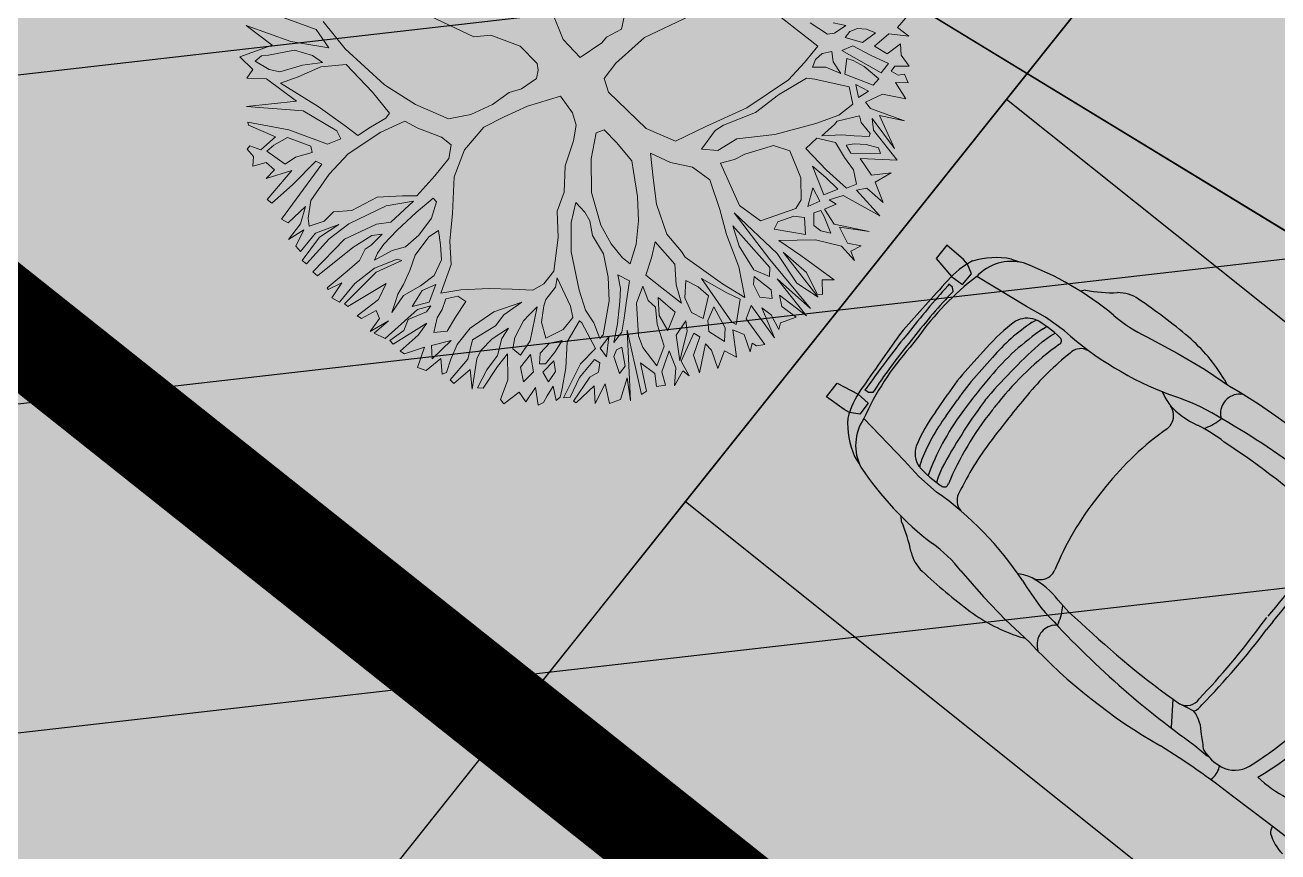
# Model space of a CAD drawing. Header units: metres. Extents: x -664657 to -643449, y -1076720 to -1062383.
# Drawn here: x -656082.93 to -656076.84, y -1069573.88 to -1069569.87 of the extents above; entities that cross this region are included whole.
import ezdxf

# ---------------------------------------------------------------- set-up
doc = ezdxf.new("R2010")
doc.units = ezdxf.units.M
doc.header["$LTSCALE"] = 0.1
doc.linetypes.add('DASHED', pattern=[19.05, 12.7, -6.35])
doc.linetypes.add('DIVIDE', pattern=[31.75, 12.7, -6.35, 0, -6.35, 0, -6.35])
doc.layers.get('0').update_dxf_attribs({"color": 8, "lineweight": 9})
for name, color, linetype in [('AA_THER_KOMUNIKACE', 201, 'Continuous'), ('AA_THER_srafy', 52, 'Continuous'), ('AA_THER_SRAFY KATASTR', 14, 'Continuous'), ('AA_THER_čerchovaná', 84, 'DIVIDE'), ('AA_THER_čárkovaná', 5, 'DASHED'), ('silnice-šrafa', 253, 'Continuous'), ('Vlastníci', 20, 'Continuous'), ('zeleň-šrafa', 63, 'Continuous')]:
    doc.layers.add(name, color=color, linetype=linetype)
doc.layers.add('AA_THER_STAFAZ', color=252, linetype='Continuous', lineweight=0)
doc.layers.add('FLOATING-WINDOWS', color=2, linetype='Continuous', plot=False)
pattern_1 = [(6.5127, (-656030.26, -1069498.5804), (-0.180059, 1.577256), [])]

# ---------------------------------------------------------------- blocks, each defined once
blk = doc.blocks.new('A$C0C461CEA')
for p, q in [((1.1659, 0.5624), (1.164, 0.5078)), ((1.1542, 0.4723), (1.1422, 0.4092)), ((1.2126, 0.5083), (1.1542, 0.4723)), ((1.164, 0.5078), (1.2126, 0.5083)), ((1.1925, 0.4157), (1.2064, 0.4704)), ((1.2064, 0.4704), (1.2319, 0.4413)), ((1.0849, 0.438), (1.0599, 0.421)), ((1.1166, 0.4468), (1.0849, 0.438)), ((1.1021, 0.3938), (1.1166, 0.4468)), ((1.2319, 0.4413), (1.2764, 0.4291)), ((1.2764, 0.4291), (1.2389, 0.3993)), ((1.0222, 0.4038), (0.9828, 0.3842)), ((1.0083, 0.3593), (1.0222, 0.4038)), ((1.0599, 0.421), (1.0457, 0.3957)), ((1.0457, 0.3957), (1.046, 0.3705)), ((1.046, 0.3705), (1.1021, 0.3938)), ((1.1422, 0.4092), (1.1925, 0.4157)), ((1.2156, 0.3931), (1.1509, 0.3775)), ((1.2159, 0.3529), (1.2156, 0.3931)), ((1.2389, 0.3993), (1.2391, 0.3783)), ((1.2391, 0.3783), (1.2661, 0.3828)), ((1.2661, 0.3828), (1.2809, 0.398)), ((1.3081, 0.3832), (1.2747, 0.3577)), ((1.2809, 0.398), (1.3081, 0.3832)), ((0.9221, 0.3356), (0.9916, 0.3423)), ((0.9916, 0.3423), (1.0083, 0.3593)), ((1.0838, 0.3642), (1.065, 0.3286)), ((1.065, 0.3286), (1.2159, 0.3529)), ((1.1509, 0.3775), (1.0838, 0.3642)), ((1.2747, 0.3577), (1.3361, 0.3355)), ((1.04, 0.305), (1.0192, 0.2796)), ((1.0654, 0.28), (1.04, 0.305)), ((1.1154, 0.3267), (1.0945, 0.3181)), ((1.0945, 0.3181), (1.1225, 0.2722)), ((1.1573, 0.3337), (1.1154, 0.3267)), ((1.1225, 0.2722), (1.2206, 0.3026)), ((1.2227, 0.332), (1.1573, 0.3337)), ((1.2206, 0.3026), (1.2227, 0.332)), ((1.2651, 0.2988), (1.2362, 0.2421)), ((1.3361, 0.3355), (1.2651, 0.2988)), ((0.9921, 0.2901), (0.8343, 0.2886)), ((0.9904, 0.2187), (0.9921, 0.2901)), ((1.0192, 0.2796), (1.0135, 0.2501)), ((1.0573, 0.2506), (1.11, 0.2661)), ((1.11, 0.2661), (1.0654, 0.28)), ((1.2209, 0.2774), (1.173, 0.2685)), ((1.173, 0.2685), (1.2086, 0.2394)), ((1.2086, 0.2394), (1.2209, 0.2774)), ((1.2633, 0.2358), (1.3787, 0.2747)), ((1.3787, 0.2747), (1.3011, 0.2361)), ((0.9852, 0.1382), (0.9904, 0.2187)), ((1.0135, 0.2501), (1.0222, 0.2232)), ((1.0222, 0.2232), (1.0573, 0.2506)), ((1.1606, 0.2474), (1.0537, 0.1959)), ((1.2071, 0.21), (1.1606, 0.2474)), ((1.2362, 0.2421), (1.2633, 0.2358)), ((1.4109, 0.1802), (1.2887, 0.2132)), ((1.2887, 0.2132), (1.3166, 0.1841)), ((1.3011, 0.2361), (1.4109, 0.1802)), ((1.0286, 0.1813), (0.99, 0.0777)), ((1.0537, 0.1959), (1.0286, 0.1813)), ((1.1927, 0.1511), (1.2071, 0.21)), ((1.2493, 0.1936), (1.2013, 0.1319)), ((1.268, 0.1788), (1.2493, 0.1936)), ((1.3143, 0.169), (1.268, 0.1788)), ((1.3166, 0.1841), (1.4429, 0.1553)), ((0.934, -0.0237), (0.9852, 0.1382)), ((1.1496, 0.081), (1.1927, 0.1511)), ((1.2013, 0.1319), (1.2014, 0.1175)), ((1.2418, 0.1053), (1.2769, 0.1285)), ((1.2769, 0.1285), (1.3187, 0.1583)), ((1.3273, 0.1314), (1.2939, 0.1076)), ((1.305, 0.0765), (1.3843, 0.1379)), ((1.3187, 0.1583), (1.3143, 0.169)), ((1.3674, 0.1486), (1.3273, 0.1314)), ((1.4429, 0.1553), (1.3404, 0.0811)), ((1.3843, 0.1379), (1.3674, 0.1486)), ((0.5883, 0.099), (0.5142, -0.053)), ((1.2014, 0.1175), (1.1918, 0.0604)), ((1.1918, 0.0604), (1.2418, 0.1053)), ((1.2939, 0.1076), (1.2755, 0.0865)), ((1.2755, 0.0865), (1.305, 0.0765)), ((1.406, 0.0607), (1.4535, 0.1092)), ((1.4535, 0.1092), (1.4313, 0.0502)), ((0.4347, -0.079), (0.3636, 0.065)), ((0.99, 0.0777), (0.9657, -0.0174)), ((1.0643, -0.035), (1.1496, 0.081)), ((1.1836, 0.0436), (1.1756, -0.0069)), ((1.2421, 0.0717), (1.1836, 0.0436)), ((1.2969, 0.0513), (1.2421, 0.0717)), ((1.3474, 0.0368), (1.2969, 0.0513)), ((1.3404, 0.0811), (1.406, 0.0607)), ((1.4313, 0.0502), (1.4947, 0.013)), ((1.3855, 0.0059), (1.3474, 0.0368)), ((1.3667, -0.0261), (1.3855, 0.0059)), ((1.4208, 0.0165), (1.3983, -0.0108)), ((1.4947, 0.013), (1.4208, 0.0165)), ((0.8639, -0.1588), (0.934, -0.0237)), ((0.9657, -0.0174), (0.9079, -0.1187)), ((0.9728, -0.1265), (1.0643, -0.035)), ((1.1756, -0.0069), (1.2766, -0.0203)), ((1.2306, -0.04), (1.3211, -0.0913)), ((1.2894, -0.0412), (1.2306, -0.04)), ((1.2766, -0.0203), (1.3667, -0.0261)), ((1.3459, -0.0473), (1.2894, -0.0412)), ((1.5137, -0.0288), (1.3735, -0.053)), ((1.3983, -0.0108), (1.5137, -0.0288)), ((0.4118, -0.132), (0.4347, -0.079)), ((0.5142, -0.053), (0.4921, -0.1816)), ((1.0838, -0.0666), (1.0258, -0.1512)), ((1.1382, -0.0469), (1.0838, -0.0666)), ((1.2245, -0.0947), (1.1382, -0.0469)), ((1.3211, -0.0913), (1.3459, -0.0473)), ((1.3735, -0.053), (1.3463, -0.0935)), ((0.9079, -0.1187), (0.8974, -0.1501)), ((0.9465, -0.1982), (0.9728, -0.1265)), ((1.2713, -0.153), (1.2245, -0.0947)), ((1.3237, -0.1165), (1.2773, -0.0959)), ((1.2773, -0.0959), (1.3031, -0.1569)), ((1.3031, -0.1569), (1.3237, -0.1165)), ((1.3463, -0.0935), (1.3739, -0.0908)), ((1.3739, -0.0908), (1.3533, -0.1288)), ((1.4098, -0.1475), (1.5185, -0.0936)), ((1.5185, -0.0936), (1.4308, -0.1449)), ((0.3858, -0.2414), (0.412, -0.1572)), ((0.412, -0.1572), (0.4118, -0.132)), ((0.8145, -0.2625), (0.8639, -0.1588)), ((0.8974, -0.1501), (0.9006, -0.228)), ((1.0258, -0.1512), (1.0094, -0.1868)), ((1.2758, -0.1866), (1.2713, -0.153)), ((1.3468, -0.1397), (1.3326, -0.1608)), ((1.3326, -0.1608), (1.3599, -0.1942)), ((1.3678, -0.1479), (1.3468, -0.1397)), ((1.3533, -0.1288), (1.4098, -0.1475)), ((1.3998, -0.1662), (1.3678, -0.1479)), ((1.4209, -0.1786), (1.3998, -0.1662)), ((1.4308, -0.1449), (1.4857, -0.1695)), ((1.4857, -0.1695), (1.5275, -0.1481)), ((1.5275, -0.1481), (1.511, -0.1843)), ((0.2148, -0.1801), (0.3017, -0.2297)), ((0.4921, -0.1816), (0.4927, -0.2464)), ((0.9006, -0.228), (0.9465, -0.1982)), ((1.0094, -0.1868), (0.9803, -0.2249)), ((1.2078, -0.294), (1.2758, -0.1866)), ((1.2869, -0.2117), (1.2555, -0.26)), ((1.3179, -0.1922), (1.2869, -0.2117)), ((1.3561, -0.2362), (1.3179, -0.1922)), ((1.3599, -0.1942), (1.3893, -0.1939)), ((1.3893, -0.1939), (1.4209, -0.1786)), ((1.4757, -0.1906), (1.3938, -0.2292)), ((1.5406, -0.2008), (1.4757, -0.1906)), ((1.511, -0.1843), (1.5406, -0.2008)), ((0.3017, -0.2297), (0.3858, -0.2414)), ((0.4927, -0.2464), (0.5332, -0.2736)), ((0.9803, -0.2249), (1.1197, -0.2973)), ((1.2624, -0.2875), (1.3561, -0.2362)), ((1.3938, -0.2292), (1.298, -0.3082)), ((0.5332, -0.2736), (0.7097, -0.2905)), ((0.7097, -0.2905), (0.8145, -0.2625)), ((0.8463, -0.3294), (0.9138, -0.2951)), ((0.9138, -0.2951), (0.987, -0.292)), ((0.987, -0.292), (1.0758, -0.3499)), ((1.1197, -0.2973), (1.2078, -0.294)), ((1.2555, -0.26), (1.2624, -0.2875)), ((1.3885, -0.3007), (1.5271, -0.2951)), ((1.5271, -0.2951), (1.4955, -0.3206)), ((0.2019, -0.3375), (0.1015, -0.3702)), ((0.2837, -0.3475), (0.2019, -0.3375)), ((0.7733, -0.3469), (0.8463, -0.3294)), ((1.3218, -0.3457), (1.1218, -0.3285)), ((1.1218, -0.3285), (1.3137, -0.377)), ((1.298, -0.3082), (1.3885, -0.3007)), ((1.4393, -0.3338), (1.3342, -0.3288)), ((1.3342, -0.3288), (1.5213, -0.375)), ((1.5128, -0.3691), (1.4393, -0.3338)), ((1.4955, -0.3206), (1.5277, -0.3581)), ((0.1015, -0.3702), (0.0598, -0.4102)), ((0.3006, -0.3641), (0.2837, -0.3475)), ((0.3135, -0.3892), (0.3006, -0.3641)), ((0.8327, -0.4069), (0.7733, -0.3469)), ((1.0758, -0.3499), (1.1459, -0.4021)), ((1.1455, -0.3661), (1.3307, -0.3979)), ((1.2047, -0.4057), (1.1455, -0.3661)), ((1.3137, -0.377), (1.5259, -0.4212)), ((1.4355, -0.3824), (1.3218, -0.3457)), ((1.5213, -0.375), (1.4355, -0.3824)), ((1.5277, -0.3581), (1.5128, -0.3691)), ((0.0598, -0.4102), (-0.0994, -0.4478)), ((0.2954, -0.4482), (0.3135, -0.3892)), ((0.4142, -0.3858), (0.348, -0.4812)), ((0.4816, -0.4043), (0.4142, -0.3858)), ((0.5179, -0.4292), (0.4816, -0.4043)), ((0.6014, -0.3822), (0.5867, -0.4075)), ((0.5867, -0.4075), (0.6277, -0.4869)), ((0.6603, -0.39), (0.6014, -0.3822)), ((0.7403, -0.406), (0.6603, -0.39)), ((0.7675, -0.431), (0.7403, -0.406)), ((0.8963, -0.4693), (0.8327, -0.4069)), ((1.1459, -0.4021), (1.2473, -0.4617)), ((1.2933, -0.4384), (1.2047, -0.4057)), ((1.3495, -0.4229), (1.2933, -0.4384)), ((1.3307, -0.3979), (1.3495, -0.4229)), ((1.5259, -0.4212), (1.3746, -0.4124)), ((1.3746, -0.4124), (1.5304, -0.4487)), ((0.2706, -0.4838), (0.2954, -0.4482)), ((0.5435, -0.4769), (0.5179, -0.4292)), ((0.8311, -0.4891), (0.7675, -0.431)), ((1.2473, -0.4617), (1.3278, -0.5305)), ((1.3078, -0.4551), (1.3816, -0.4544)), ((1.323, -0.4777), (1.3078, -0.4551)), ((1.3816, -0.4544), (1.4028, -0.4752)), ((1.5304, -0.4487), (1.4152, -0.4516)), ((1.4152, -0.4516), (1.4449, -0.4766)), ((0.252, -0.5512), (0.2706, -0.4838)), ((0.348, -0.4812), (0.3091, -0.559)), ((0.5738, -0.5607), (0.5435, -0.4769)), ((0.6277, -0.4869), (0.6999, -0.5762)), ((0.8845, -0.5516), (0.8311, -0.4891)), ((0.9875, -0.5272), (0.8963, -0.4693)), ((1.3671, -0.4983), (1.323, -0.4777)), ((1.4028, -0.4752), (1.3671, -0.4983)), ((1.4449, -0.4766), (1.5054, -0.4742)), ((1.5054, -0.4742), (1.4765, -0.5225)), ((0.2149, -0.623), (0.252, -0.5512)), ((0.9272, -0.6184), (0.8845, -0.5516)), ((1.0632, -0.5415), (0.9875, -0.5272)), ((1.0843, -0.5497), (1.0632, -0.5415)), ((1.2397, -0.5416), (1.0843, -0.5497)), ((1.3278, -0.5305), (1.2397, -0.5416)), ((1.3195, -0.545), (1.271, -0.5563)), ((1.3622, -0.6202), (1.3195, -0.545)), ((1.492, -0.5751), (1.3614, -0.5386)), ((1.3614, -0.5386), (1.3763, -0.5846)), ((1.4345, -0.5211), (1.3949, -0.5215)), ((1.3949, -0.5215), (1.492, -0.5751)), ((1.4851, -0.5434), (1.4345, -0.5211)), ((1.4765, -0.5225), (1.4851, -0.5434)), ((0.3091, -0.559), (0.2762, -0.629)), ((0.6267, -0.6316), (0.5738, -0.5607)), ((0.6999, -0.5762), (0.793, -0.6425)), ((0.9729, -0.5718), (1.0721, -0.5894)), ((0.9968, -0.6219), (0.9729, -0.5718)), ((1.0721, -0.5894), (1.1188, -0.6418)), ((1.271, -0.5563), (1.1727, -0.5716)), ((1.1727, -0.5716), (1.3455, -0.6227)), ((1.3763, -0.5846), (1.4798, -0.613)), ((0.1651, -0.6823), (0.2149, -0.623)), ((0.2762, -0.629), (0.273, -0.7298)), ((0.6483, -0.6967), (0.6267, -0.6316)), ((0.6795, -0.6352), (0.7095, -0.698)), ((0.7234, -0.6414), (0.6795, -0.6352)), ((0.953, -0.683), (0.9272, -0.6184)), ((1.0184, -0.6805), (0.9968, -0.6219)), ((1.1353, -0.6098), (1.1814, -0.6009)), ((1.1694, -0.6581), (1.1353, -0.6098)), ((1.1814, -0.6009), (1.2277, -0.6029)), ((1.2277, -0.6029), (1.262, -0.674)), ((1.3392, -0.6522), (1.2656, -0.6211)), ((1.2656, -0.6211), (1.2787, -0.6696)), ((1.3455, -0.6227), (1.3622, -0.6202)), ((1.4043, -0.6306), (1.3642, -0.6412)), ((1.4569, -0.6637), (1.4043, -0.6306)), ((1.4608, -0.6342), (1.444, -0.6362)), ((1.444, -0.6362), (1.4569, -0.6637)), ((1.4798, -0.613), (1.4608, -0.6342)), ((0.7553, -0.6537), (0.7234, -0.6414)), ((0.7934, -0.6869), (0.7553, -0.6537)), ((0.793, -0.6425), (0.8605, -0.6695)), ((0.8605, -0.6695), (0.9194, -0.6833)), ((1.1714, -0.679), (1.0874, -0.6799)), ((1.1188, -0.6418), (1.1714, -0.679)), ((1.2176, -0.6828), (1.1694, -0.6581)), ((1.262, -0.674), (1.2176, -0.6828)), ((1.2787, -0.6696), (1.3042, -0.6964)), ((1.3671, -0.6897), (1.3392, -0.6522)), ((1.3642, -0.6412), (1.4321, -0.7059)), ((-0.3725, -0.6875), (-0.2564, -0.714)), ((-0.2564, -0.714), (-0.0757, -0.7266)), ((-0.0757, -0.7266), (0.0478, -0.7128)), ((0.0478, -0.7128), (0.1651, -0.6823)), ((0.706, -0.7652), (0.6483, -0.6967)), ((0.7095, -0.698), (0.7709, -0.7754)), ((0.8609, -0.7133), (0.7934, -0.6869)), ((0.9226, -0.7655), (0.8609, -0.7133)), ((0.9194, -0.6833), (0.953, -0.683)), ((1.0874, -0.6799), (1.0184, -0.6805)), ((1.0331, -0.7158), (1.0529, -0.7744)), ((1.0778, -0.743), (1.0331, -0.7158)), ((1.0985, -0.7134), (1.1742, -0.7168)), ((1.1386, -0.7592), (1.0985, -0.7134)), ((1.1742, -0.7168), (1.1934, -0.7796)), ((1.2204, -0.7164), (1.2251, -0.7751)), ((1.2458, -0.7413), (1.2204, -0.7164)), ((1.3042, -0.6964), (1.3671, -0.6897)), ((1.4321, -0.7059), (1.386, -0.7148)), ((1.386, -0.7148), (1.4058, -0.7752)), ((-0.374, -0.7235), (-0.4834, -0.76)), ((-0.4157, -0.8097), (-0.3023, -0.7456)), ((-0.3023, -0.7456), (-0.374, -0.7235)), ((-0.2207, -0.7532), (-0.2831, -0.8126)), ((-0.0921, -0.7712), (-0.2207, -0.7532)), ((0.1849, -0.7451), (0.103, -0.7711)), ((0.2269, -0.7447), (0.1849, -0.7451)), ((0.2501, -0.7864), (0.2269, -0.7447)), ((0.273, -0.7298), (0.3033, -0.8237)), ((0.9433, -0.7377), (0.9871, -0.7289)), ((0.979, -0.7691), (0.9433, -0.7377)), ((0.9871, -0.7289), (1.0255, -0.7957)), ((1.1114, -0.7444), (1.0778, -0.743)), ((1.1514, -0.7861), (1.1114, -0.7444)), ((1.1934, -0.7796), (1.1386, -0.7592)), ((1.2691, -0.7915), (1.2458, -0.7413)), ((1.2919, -0.7301), (1.2685, -0.7327)), ((1.2685, -0.7327), (1.2929, -0.8333)), ((1.3135, -0.7911), (1.2919, -0.7301)), ((1.3508, -0.7403), (1.3214, -0.7364)), ((1.3214, -0.7364), (1.366, -0.826)), ((1.4058, -0.7752), (1.3508, -0.7403)), ((-0.3294, -0.8005), (-0.388, -0.8245)), ((-0.335, -0.8467), (-0.2874, -0.7983)), ((-0.2874, -0.7983), (-0.3294, -0.8005)), ((-0.0037, -0.7913), (-0.0921, -0.7712)), ((-0.0017, -0.8123), (-0.0037, -0.7913)), ((0.055, -0.7799), (0.0138, -0.8602)), ((0.103, -0.7711), (0.055, -0.7799)), ((0.2491, -0.8621), (0.2501, -0.7864)), ((0.7657, -0.8636), (0.706, -0.7652)), ((0.7709, -0.7754), (0.8731, -0.8602)), ((0.9754, -0.8256), (0.9226, -0.7655)), ((1.0046, -0.8043), (0.979, -0.7691)), ((1.0454, -0.8693), (1.0046, -0.8043)), ((1.0255, -0.7957), (1.0511, -0.8398)), ((1.0529, -0.7744), (1.1269, -0.8559)), ((1.2173, -0.8298), (1.1514, -0.7861)), ((1.2251, -0.7751), (1.2887, -0.8351)), ((1.2887, -0.8351), (1.2691, -0.7915)), ((1.366, -0.826), (1.3135, -0.7911)), ((-0.5682, -0.8616), (-0.4157, -0.8097)), ((-0.388, -0.8245), (-0.4461, -0.8922)), ((-0.3811, -0.9126), (-0.335, -0.8467)), ((-0.2831, -0.8126), (-0.322, -0.8868)), ((-0.0239, -0.8689), (-0.0017, -0.8123)), ((0.3033, -0.8237), (0.3757, -0.9238)), ((1.031, -0.9282), (0.9754, -0.8256)), ((1.0511, -0.8398), (1.075, -0.8816)), ((1.2389, -0.8968), (1.2173, -0.8298)), ((1.2932, -0.8627), (1.2401, -0.8314)), ((1.2401, -0.8314), (1.2642, -0.9026)), ((1.2929, -0.8333), (1.3453, -0.8556)), ((-0.4573, -0.8587), (-0.5682, -0.8616)), ((-0.5193, -0.9578), (-0.4573, -0.8587)), ((-0.322, -0.8868), (-0.355, -0.9418)), ((-0.0402, -0.9177), (-0.0239, -0.8689)), ((0.0138, -0.8602), (-0.027, -0.9866)), ((0.2433, -0.9527), (0.2491, -0.8621)), ((0.7663, -0.9182), (0.7657, -0.8636)), ((0.7886, -0.8736), (0.8839, -0.9213)), ((0.8039, -0.9029), (0.7886, -0.8736)), ((0.8731, -0.8602), (0.9323, -0.8998)), ((1.0754, -0.9254), (1.0454, -0.8693)), ((1.075, -0.8816), (1.0754, -0.9254)), ((1.2586, -1.0058), (1.085, -0.8647)), ((1.085, -0.8647), (1.2422, -1.0456)), ((1.1269, -0.8559), (1.1631, -0.8784)), ((1.1631, -0.8784), (1.2389, -0.8968)), ((1.3273, -0.9128), (1.2932, -0.8627)), ((1.3453, -0.8556), (1.3183, -0.8558)), ((1.3183, -0.8558), (1.3273, -0.9128)), ((-0.4628, -0.9092), (-0.4691, -0.9363)), ((-0.4691, -0.9363), (-0.4146, -0.9297)), ((-0.4461, -0.8922), (-0.4628, -0.9092)), ((-0.4146, -0.9297), (-0.3811, -0.9126)), ((-0.355, -0.9418), (-0.2064, -0.9235)), ((-0.2064, -0.9235), (-0.0948, -0.9182)), ((-0.0948, -0.9182), (-0.0402, -0.9177)), ((0.2917, -0.9247), (0.2774, -0.9986)), ((0.3085, -0.9269), (0.2917, -0.9247)), ((0.33, -0.9813), (0.3085, -0.9269)), ((0.3757, -0.9238), (0.4269, -1.0031)), ((0.7499, -0.958), (0.7663, -0.9182)), ((0.8044, -0.9557), (0.8039, -0.9029)), ((0.8839, -0.9213), (0.9136, -0.9462)), ((0.9323, -0.8998), (0.9805, -0.9161)), ((0.9805, -0.9161), (1.0294, -0.9451)), ((1.0294, -0.9451), (1.031, -0.9282)), ((1.0501, -0.9215), (1.0861, -0.9799)), ((1.0506, -0.9701), (1.0501, -0.9215)), ((1.0983, -0.9402), (1.1065, -0.9209)), ((1.1065, -0.9209), (1.1556, -0.9648)), ((1.2494, -0.9219), (1.1888, -0.9243)), ((1.1888, -0.9243), (1.265, -0.9866)), ((1.2815, -0.9528), (1.2494, -0.9219)), ((1.2642, -0.9026), (1.3023, -0.9298)), ((1.3023, -0.9298), (1.2815, -0.9528)), ((-0.458, -0.9638), (-0.5193, -0.9578)), ((-0.4559, -0.9991), (-0.458, -0.9638)), ((-0.4017, -0.959), (-0.4559, -0.9991)), ((-0.2751, -0.9554), (-0.4017, -0.959)), ((-0.3963, -1.0748), (-0.2751, -0.9554)), ((-0.2372, -0.9676), (-0.3963, -1.0748)), ((-0.1053, -0.9495), (-0.2372, -0.9676)), ((-0.0776, -0.9619), (-0.1053, -0.9495)), ((-0.1024, -1.0041), (-0.0776, -0.9619)), ((0.2459, -0.9737), (0.1836, -1.0433)), ((0.2058, -0.9825), (0.2433, -0.9527)), ((0.2302, -1.0771), (0.2459, -0.9737)), ((0.6932, -0.9987), (0.7499, -0.958)), ((0.813, -0.9766), (0.8044, -0.9557)), ((0.9136, -0.9462), (0.9141, -0.9984)), ((0.9495, -0.9416), (0.9387, -0.9417)), ((0.9387, -0.9417), (0.9503, -1.0232)), ((1.0399, -0.9804), (0.9495, -0.9416)), ((1.0861, -0.9799), (1.0506, -0.9701)), ((1.1052, -0.9629), (1.0983, -0.9402)), ((1.1559, -0.996), (1.1052, -0.9629)), ((1.1556, -0.9648), (1.1559, -0.996)), ((-0.2346, -1.0474), (-0.1024, -1.0041)), ((-0.027, -0.9866), (-0.0345, -1.0796)), ((0.1416, -1.0395), (0.2058, -0.9825)), ((0.2774, -0.9986), (0.2638, -1.0851)), ((0.3325, -1.0527), (0.33, -0.9813)), ((0.374, -0.9995), (0.3618, -1.0356)), ((0.4103, -1.0327), (0.374, -0.9995)), ((0.4269, -1.0031), (0.4796, -1.062)), ((0.6307, -1.0456), (0.6932, -0.9987)), ((0.7462, -1.0126), (0.6924, -1.0978)), ((0.7259, -1.0848), (0.7462, -1.0126)), ((0.7926, -1.0314), (0.7964, -0.9935)), ((0.7964, -0.9935), (0.8496, -1.098)), ((0.8405, -1.0243), (0.813, -0.9766)), ((0.9141, -0.9984), (0.8853, -1.0581)), ((1.0322, -1.0525), (1.0399, -0.9804)), ((1.0594, -1.012), (1.0578, -1.0918)), ((1.0804, -1.0094), (1.0594, -1.012)), ((1.0975, -1.0368), (1.0804, -1.0094)), ((1.2422, -1.0456), (1.1852, -0.9916)), ((1.1852, -0.9916), (1.2129, -1.0633)), ((1.265, -0.9866), (1.2586, -1.0058)), ((-0.36, -1.114), (-0.2346, -1.0474)), ((-0.1422, -1.0447), (-0.2218, -1.0707)), ((-0.1602, -1.1061), (-0.1253, -1.0589)), ((-0.1253, -1.0589), (-0.1422, -1.0447)), ((0.1022, -1.1287), (0.1416, -1.0395)), ((0.1836, -1.0433), (0.1219, -1.1705)), ((0.3205, -1.1116), (0.3325, -1.0527)), ((0.3618, -1.0356), (0.3649, -1.1136)), ((0.4443, -1.0708), (0.4103, -1.0327)), ((0.5581, -1.1093), (0.6307, -1.0456)), ((0.7904, -1.059), (0.7926, -1.0314)), ((0.8019, -1.1219), (0.7904, -1.059)), ((0.8853, -1.0581), (0.8405, -1.0243)), ((0.9063, -1.0639), (0.9336, -1.03)), ((0.9336, -1.03), (0.94, -1.0762)), ((0.9503, -1.0232), (1.0014, -1.0948)), ((1.0586, -1.1782), (1.0322, -1.0525)), ((1.0852, -1.0687), (1.0975, -1.0368)), ((1.1923, -1.0971), (1.1396, -1.0532)), ((1.1396, -1.0532), (1.1548, -1.1269)), ((-0.2551, -1.0944), (-0.3515, -1.1205)), ((-0.2671, -1.1593), (-0.2551, -1.0944)), ((-0.2218, -1.0707), (-0.2423, -1.1195)), ((-0.0975, -1.0737), (-0.109, -1.1854)), ((-0.0748, -1.0692), (-0.0975, -1.0737)), ((-0.0659, -1.3002), (-0.0748, -1.0692)), ((-0.0345, -1.0796), (-0.0274, -1.1888)), ((0.1969, -1.1128), (0.2302, -1.0771)), ((0.2638, -1.0851), (0.2579, -1.15)), ((0.4575, -1.1271), (0.4443, -1.0708)), ((0.4796, -1.062), (0.5124, -1.1601)), ((0.6924, -1.0978), (0.6639, -1.1905)), ((0.7263, -1.131), (0.7259, -1.0848)), ((0.8496, -1.098), (0.8544, -1.1568)), ((0.9026, -1.1101), (0.9063, -1.0639)), ((0.94, -1.0762), (0.9387, -1.1266)), ((0.9492, -1.1541), (0.9553, -1.1012)), ((0.9553, -1.1012), (0.9825, -1.1261)), ((1.0014, -1.0948), (1.0356, -1.1574)), ((1.0578, -1.0918), (1.0753, -1.163)), ((1.0921, -1.1671), (1.0852, -1.0687)), ((1.1147, -1.0829), (1.1029, -1.1652)), ((1.1548, -1.1269), (1.1147, -1.0829)), ((1.2129, -1.0633), (1.1923, -1.0971)), ((-0.3515, -1.1205), (-0.36, -1.114)), ((-0.2423, -1.1195), (-0.248, -1.1507)), ((-0.248, -1.1507), (-0.1724, -1.1458)), ((-0.1724, -1.1458), (-0.1602, -1.1061)), ((0.0564, -1.1712), (0.1022, -1.1287)), ((0.1433, -1.2207), (0.1969, -1.1128)), ((0.2324, -1.1275), (0.2075, -1.1529)), ((0.227, -1.1797), (0.2324, -1.1275)), ((0.2939, -1.1497), (0.3205, -1.1116)), ((0.3649, -1.1136), (0.3822, -1.1656)), ((0.443, -1.1842), (0.4575, -1.1271)), ((0.5124, -1.1601), (0.5581, -1.1093)), ((0.5643, -1.1326), (0.5376, -1.1641)), ((0.5961, -1.1299), (0.5643, -1.1326)), ((0.6027, -1.1929), (0.5961, -1.1299)), ((0.6954, -1.2172), (0.7263, -1.131)), ((0.7657, -1.1097), (0.7454, -1.1729)), ((0.7703, -1.1516), (0.7657, -1.1097)), ((0.8208, -1.1553), (0.8019, -1.1219)), ((0.88, -1.1337), (0.8805, -1.1883)), ((0.9242, -1.1729), (0.88, -1.1337)), ((0.9238, -1.1393), (0.9026, -1.1101)), ((0.9387, -1.1266), (0.9238, -1.1393)), ((0.9825, -1.1261), (0.9853, -1.1681)), ((-0.3048, -1.1723), (-0.2671, -1.1593)), ((-0.3046, -1.1873), (-0.3048, -1.1723)), ((-0.2728, -1.193), (-0.3046, -1.1873)), ((-0.2267, -1.1823), (-0.2539, -1.2204)), ((-0.1889, -1.1838), (-0.2267, -1.1823)), ((-0.1412, -1.1497), (-0.1927, -1.224)), ((-0.1927, -1.224), (-0.1889, -1.1838)), ((-0.1459, -1.2782), (-0.1412, -1.1497)), ((-0.109, -1.1854), (-0.1249, -1.278)), ((-0.0274, -1.1888), (0.0025, -1.2407)), ((0.0509, -1.215), (0.0564, -1.1712)), ((0.1219, -1.1705), (0.1016, -1.2523)), ((0.2075, -1.1529), (0.183, -1.2245)), ((0.2188, -1.2032), (0.227, -1.1797)), ((0.2579, -1.15), (0.2606, -1.1878)), ((0.2606, -1.1878), (0.2669, -1.2129)), ((0.2669, -1.2129), (0.2939, -1.1497)), ((0.3252, -1.162), (0.2839, -1.2338)), ((0.2966, -1.2402), (0.3401, -1.1558)), ((0.3401, -1.1558), (0.3252, -1.162)), ((0.3822, -1.1656), (0.3953, -1.2159)), ((0.4184, -1.2451), (0.443, -1.1842)), ((0.4805, -1.1478), (0.4581, -1.1925)), ((0.5003, -1.2089), (0.4805, -1.1478)), ((0.5376, -1.1641), (0.5506, -1.2)), ((0.7454, -1.1729), (0.7399, -1.2275)), ((0.7943, -1.206), (0.7703, -1.1516)), ((0.8727, -1.249), (0.8168, -1.1806)), ((0.8168, -1.1806), (0.8174, -1.2352)), ((0.8544, -1.1568), (0.8208, -1.1553)), ((0.8805, -1.1883), (0.9186, -1.2216)), ((0.9186, -1.2216), (0.9242, -1.1729)), ((0.9853, -1.1681), (0.9492, -1.1541)), ((1.0445, -1.2012), (1.0064, -1.1703)), ((1.0064, -1.1703), (1.0109, -1.2081)), ((1.0356, -1.1574), (1.0485, -1.1843)), ((1.0485, -1.1843), (1.0445, -1.2012)), ((1.0753, -1.163), (1.0586, -1.1782)), ((1.1029, -1.1652), (1.0921, -1.1671)), ((-0.2539, -1.2204), (-0.2728, -1.193)), ((-0.0289, -1.2158), (-0.0407, -1.2957)), ((-0.0056, -1.2726), (-0.0289, -1.2158)), ((0.0219, -1.2597), (0.0509, -1.215)), ((0.0969, -1.1936), (0.0532, -1.2654)), ((0.0724, -1.2676), (0.0969, -1.1936)), ((0.128, -1.3739), (0.1433, -1.2207)), ((0.183, -1.2245), (0.149, -1.3737)), ((0.2276, -1.2451), (0.2188, -1.2032)), ((0.3953, -1.2159), (0.3999, -1.2536)), ((0.4581, -1.1925), (0.4647, -1.2554)), ((0.4647, -1.2554), (0.5003, -1.2089)), ((0.5129, -1.2147), (0.4857, -1.2528)), ((0.5132, -1.2399), (0.5129, -1.2147)), ((0.5506, -1.2), (0.5551, -1.2335)), ((0.6099, -1.2474), (0.6027, -1.1929)), ((0.6639, -1.1905), (0.6646, -1.2619)), ((0.7236, -1.2781), (0.6954, -1.2172)), ((0.7399, -1.2275), (0.7462, -1.2587)), ((0.7967, -1.2666), (0.7943, -1.206)), ((1.0072, -1.2519), (0.9623, -1.2104)), ((0.9623, -1.2104), (0.9671, -1.2691)), ((1.0109, -1.2081), (1.0154, -1.2332)), ((-0.0049, -1.3398), (-0.0056, -1.2726)), ((0.0025, -1.2407), (0.0219, -1.2597)), ((0.0532, -1.2654), (0.0521, -1.3452)), ((0.0752, -1.366), (0.0724, -1.2676)), ((0.1016, -1.2523), (0.0944, -1.3658)), ((0.2173, -1.2998), (0.2276, -1.2451)), ((0.2839, -1.2338), (0.2637, -1.3162)), ((0.2794, -1.3916), (0.2966, -1.2402)), ((0.3471, -1.25), (0.2938, -1.3915)), ((0.3602, -1.3086), (0.3471, -1.25)), ((0.3999, -1.2536), (0.4085, -1.2746)), ((0.4233, -1.3146), (0.4184, -1.2451)), ((0.4857, -1.2528), (0.4601, -1.3983)), ((0.4819, -1.299), (0.5132, -1.2399)), ((0.5387, -1.2691), (0.4937, -1.3955)), ((0.541, -1.3195), (0.5387, -1.2691)), ((0.5551, -1.2335), (0.5766, -1.2795)), ((0.5766, -1.2795), (0.6099, -1.2474)), ((0.598, -1.3189), (0.6394, -1.2639)), ((0.6394, -1.2639), (0.6277, -1.3522)), ((0.6646, -1.2619), (0.6777, -1.3139)), ((0.7462, -1.2587), (0.7975, -1.3488)), ((0.8099, -1.3337), (0.7967, -1.2666)), ((0.8174, -1.2352), (0.8248, -1.3233)), ((0.8944, -1.316), (0.8727, -1.249)), ((0.9292, -1.2569), (0.913, -1.32)), ((0.9671, -1.2691), (0.9292, -1.2569)), ((1.0154, -1.2332), (1.0072, -1.2519)), ((-0.1249, -1.278), (-0.1459, -1.2782)), ((-0.0407, -1.2957), (-0.0659, -1.3002)), ((0.0155, -1.2808), (-0.0049, -1.3398)), ((0.0287, -1.3413), (0.0155, -1.2808)), ((0.1996, -1.3858), (0.2173, -1.2998)), ((0.2637, -1.3162), (0.2627, -1.3978)), ((0.3383, -1.3971), (0.3602, -1.3086)), ((0.4085, -1.2746), (0.4233, -1.3146)), ((0.4931, -1.3367), (0.4819, -1.299)), ((0.6777, -1.3139), (0.695, -1.3582)), ((0.7203, -1.3705), (0.7236, -1.2781)), ((0.7508, -1.3006), (0.7371, -1.3722)), ((0.7975, -1.3488), (0.7508, -1.3006)), ((0.913, -1.32), (0.8944, -1.316)), ((0.0521, -1.3452), (0.0287, -1.3413)), ((0.2285, -1.3417), (0.2056, -1.3881)), ((0.2333, -1.4023), (0.2285, -1.3417)), ((0.3774, -1.3421), (0.3551, -1.3951)), ((0.4027, -1.3568), (0.3774, -1.3421)), ((0.4056, -1.4114), (0.4027, -1.3568)), ((0.432, -1.3439), (0.4056, -1.4114)), ((0.42, -1.4071), (0.432, -1.3439)), ((0.4769, -1.3939), (0.4931, -1.3367)), ((0.5273, -1.3994), (0.541, -1.3195)), ((0.5831, -1.3383), (0.5441, -1.3975)), ((0.6072, -1.407), (0.5831, -1.3383)), ((0.6277, -1.3522), (0.598, -1.3189)), ((0.6503, -1.3334), (0.6365, -1.3965)), ((0.6867, -1.3727), (0.6503, -1.3334)), ((0.695, -1.3582), (0.6867, -1.3727)), ((0.8248, -1.3233), (0.8099, -1.3337)), ((0.0944, -1.3658), (0.0752, -1.366)), ((0.149, -1.3737), (0.128, -1.3739)), ((0.2056, -1.3881), (0.1996, -1.3858)), ((0.2627, -1.3978), (0.2333, -1.4023)), ((0.2938, -1.3915), (0.2794, -1.3916)), ((0.3551, -1.3951), (0.3383, -1.3971)), ((0.4601, -1.3983), (0.42, -1.4071)), ((0.4937, -1.3955), (0.4769, -1.3939)), ((0.5441, -1.3975), (0.5273, -1.3994)), ((0.6365, -1.3965), (0.6072, -1.407)), ((0.7371, -1.3722), (0.7203, -1.3705))]:
    blk.add_line(p, q)
blk = doc.blocks.new('A$C48E44662')
at = {"color": 7, "linetype": 'Continuous'}
for p, q in [((2.142, 3.2297), (2.1465, 3.0098)), ((2.1465, 3.0098), (2.1523, 2.7944)), ((2.0817, 2.6573), (2.0755, 2.654)), ((2.0817, 2.6573), (2.0817, 2.6573)), ((2.1521, 2.6618), (2.1555, 2.6608)), ((2.0727, 2.4989), (2.0753, 2.579)), ((1.3662, 2.4213), (1.4156, 2.4213)), ((1.4211, 2.3862), (1.3686, 2.3856)), ((1.9454, 2.3916), (1.9525, 2.3497)), ((1.9525, 2.3497), (1.9603, 2.3145)), ((1.9637, 2.2742), (2.0766, 2.3535)), ((0.6005, 1.6084), (0.5945, 1.6148)), ((0.7404, 1.5991), (0.7523, 1.6116)), ((0.7625, 1.6093), (0.7523, 1.6116)), ((2.0192, 1.6093), (2.0294, 1.6116)), ((2.0413, 1.5991), (2.0294, 1.6116)), ((2.1812, 1.6084), (2.1873, 1.6148)), ((0.5924, 1.5031), (0.6034, 1.5284)), ((0.6137, 1.398), (0.6013, 1.5567)), ((2.168, 1.398), (2.1804, 1.5567)), ((2.1894, 1.5031), (2.1783, 1.5284)), ((0.6353, 1.245), (0.6137, 1.398)), ((1.3575, 1.3777), (1.4242, 1.3777)), ((2.1464, 1.245), (2.168, 1.398)), ((0.8281, 1.3081), (0.8265, 1.305)), ((1.9536, 1.3081), (1.9552, 1.305)), ((0.6646, 1.0801), (0.6353, 1.245)), ((2.1171, 1.0801), (2.1464, 1.245)), ((0.8977, 0.8857), (0.893, 0.8992)), ((1.884, 0.8857), (1.8887, 0.8992)), ((0.891, 0.7504), (0.8973, 0.636)), ((1.8908, 0.7504), (1.8844, 0.636)), ((0.6731, 0.7064), (0.692, 0.6894)), ((0.9524, 0.7109), (0.9277, 0.7211)), ((1.0008, 0.6977), (0.9524, 0.7109)), ((1.7809, 0.6977), (1.8293, 0.7109)), ((1.8293, 0.7109), (1.854, 0.7211)), ((2.1087, 0.7064), (2.0897, 0.6894)), ((0.8973, 0.636), (0.9127, 0.5318)), ((0.9472, 0.6624), (0.929, 0.6691)), ((0.9427, 0.6063), (0.9349, 0.6115)), ((1.8345, 0.6624), (1.8527, 0.6691)), ((1.839, 0.6063), (1.8468, 0.6115)), ((1.8844, 0.636), (1.869, 0.5318)), ((0.9563, 0.6007), (0.9427, 0.6063)), ((1.2099, 0.5566), (1.3276, 0.5497)), ((1.5718, 0.5566), (1.4772, 0.5511)), ((1.8254, 0.6007), (1.839, 0.6063)), ((0.9127, 0.5318), (0.9503, 0.2518)), ((1.192, 0.5045), (1.3266, 0.4957)), ((1.5897, 0.5045), (1.4843, 0.4976)), ((1.869, 0.5318), (1.8314, 0.2518)), ((0.7785, 0.3306), (0.7649, 0.3704)), ((2.0032, 0.3306), (2.0168, 0.3704)), ((0.9558, 0.2232), (0.9301, 0.1792)), ((1.0226, 0.2216), (0.9558, 0.2232)), ((1.0254, 0.1561), (1.0226, 0.2216)), ((1.0636, 0.1914), (1.0622, 0.1688)), ((1.0778, 0.207), (1.0636, 0.1914)), ((1.3614, 0.2118), (1.4204, 0.2118)), ((1.3728, 0.1959), (1.4089, 0.1959)), ((1.704, 0.207), (1.7181, 0.1914)), ((1.7181, 0.1914), (1.7195, 0.1688)), ((1.7563, 0.1561), (1.7591, 0.2216)), ((1.7591, 0.2216), (1.826, 0.2232)), ((1.826, 0.2232), (1.8517, 0.1792)), ((0.9249, 0.1492), (0.92, 0.0433)), ((0.9301, 0.1792), (0.9249, 0.1492)), ((1.0044, 0.0427), (1.0254, 0.1561)), ((1.0622, 0.1688), (1.0728, 0.17)), ((1.3727, 0.1613), (1.4091, 0.1613)), ((1.3764, 0.1346), (1.4053, 0.1346)), ((1.7195, 0.1688), (1.709, 0.17)), ((1.7773, 0.0427), (1.7563, 0.1561)), ((1.8517, 0.1792), (1.8569, 0.1492)), ((1.8569, 0.1492), (1.8617, 0.0433)), ((0.92, 0.0433), (1.0044, 0.0427)), ((1.8617, 0.0433), (1.7773, 0.0427))]:
    blk.add_line(p, q, dxfattribs=at)
for centre, radius, start, end in [((1.9946, 3.1846), 0.2268, 324.12234, 353.60728), ((2.1256, 3.1254), 0.0908, 284.85787, 305.64225), ((1.4206, 2.8895), 0.5843, 354.50589, 11.55373), ((1.4074, 1.2936), 1.6509, 68.87897, 90.00664), ((1.4423, 1.2664), 1.5981, 70.10906, 91.09413), ((1.9375, 2.6391), 0.1388, 10.18852, 69.54632), ((5.7314, 2.798), 3.5791, 180.05646, 186.87597), ((1.8438, 2.6243), 0.2336, 340.6675, 9.69917), ((2.1236, 2.5528), 0.1126, 75.34084, 111.81936), ((5.198, 2.2581), 4.4954, 176.92922, 189.75241), ((2.5855, 2.0107), 0.7478, 134.18629, 140.10555), ((-2.4163, 2.2581), 4.4954, 350.24751, 3.0707), ((2.1313, 2.3383), 0.1934, 128.18657, 164.00566), ((1.2741, -1.5221), 3.9444, 88.66297, 95.66948), ((1.2216, -0.9312), 3.3203, 87.60041, 95.56792), ((1.5076, -1.5221), 3.9444, 84.33044, 91.33695), ((1.5602, -0.9312), 3.3203, 84.432, 92.39951), ((1.8987, 2.3022), 0.1009, 62.42915, 90.82934), ((3.3251, 1.9553), 2.7528, 171.34685, 188.32673), ((5.0556, 2.0664), 4.2414, 176.64555, 185.04313), ((1.8907, 2.3035), 0.0704, 9.03862, 96.847), ((-2.2738, 2.0664), 4.2414, 354.95679, 3.35437), ((-0.5434, 1.9553), 2.7528, 351.67319, 8.65307), ((1.5794, 1.6983), 0.7488, 180.36222, 192.23164), ((1.2023, 1.6983), 0.7488, 347.76828, 359.6377), ((0.6746, 1.6662), 0.094, 217.93697, 314.45161), ((0.6981, 1.3596), 0.2578, 56.32851, 75.54594), ((2.0836, 1.3596), 0.2578, 104.45398, 123.6714), ((2.1071, 1.6662), 0.094, 225.54831, 322.06295), ((0.4719, 1.4423), 0.3881, 349.83519, 14.52315), ((2.3099, 1.4423), 0.3881, 165.47677, 190.16473), ((1.363, 1.2118), 0.8239, 159.29624, 178.08104), ((2.5817, 1.974), 1.8759, 194.74321, 199.62366), ((0.2, 1.974), 1.8759, 340.37626, 345.25671), ((1.4187, 1.2118), 0.8239, 1.91888, 20.70368), ((0.932, 1.357), 0.0797, 132.68249, 163.31415), ((0.9323, 1.3615), 0.0767, 74.31496, 135.06347), ((1.3626, 2.8618), 1.4841, 253.98028, 269.80597), ((1.4192, 2.8618), 1.4841, 270.19395, 286.01964), ((1.8495, 1.3615), 0.0767, 44.93645, 105.68496), ((1.8497, 1.357), 0.0797, 16.68577, 47.31743), ((-0.7407, 0.8415), 1.6345, 356.80569, 17.90322), ((0.5869, 1.4405), 0.2752, 331.22399, 345.95665), ((3.5224, 0.8415), 1.6345, 162.0967, 183.19423), ((2.1948, 1.4405), 0.2752, 194.04327, 208.77593), ((3.2213, 1.149), 2.6832, 178.06931, 184.56623), ((-0.4395, 1.149), 2.6832, 355.43369, 1.9306), ((0.0481, 0.9254), 0.6356, 356.85829, 14.09102), ((2.7336, 0.9254), 0.6356, 165.9089, 183.14163), ((0.7265, 0.948), 0.1803, 183.99195, 218.63209), ((2.0552, 0.948), 0.1803, 321.36783, 356.00797), ((2.2153, 0.8596), 1.5328, 178.84264, 197.92403), ((0.9667, 0.9112), 0.0736, 200.28732, 263.50684), ((1.815, 0.9112), 0.0736, 276.49308, 339.7126), ((0.5664, 0.8596), 1.5328, 342.07589, 1.15728), ((0.0429, 0.3735), 0.7127, 27.84552, 40.39857), ((1.2768, 2.2492), 1.4466, 257.28558, 268.90859), ((1.3908, 6.2742), 5.4732, 268.51774, 271.48032), ((1.5049, 2.2492), 1.4466, 271.08011, 282.71449), ((2.7388, 0.3735), 0.7127, 139.60135, 152.1544), ((1.4994, 0.7017), 0.5721, 174.71076, 189.81727), ((0.95, 0.7517), 0.0205, 67.99459, 172.26732), ((1.3663, 2.2293), 1.5148, 254.35051, 269.93648), ((1.4154, 2.2293), 1.5148, 270.06344, 285.64941), ((1.8317, 0.7517), 0.0205, 7.7326, 112.00533), ((1.2823, 0.7017), 0.5721, 350.18265, 5.28916), ((1.4812, 3.439), 2.7831, 260.05994, 267.77511), ((1.3909, 1.8159), 1.1017, 268.63664, 271.36339), ((1.3005, 3.439), 2.7831, 272.22481, 279.93998), ((1.3171, 1.8416), 1.2359, 252.58422, 268.79516), ((1.3909, 0.8922), 0.2348, 265.67204, 274.32799), ((1.4646, 1.8416), 1.2359, 271.25179, 287.41574), ((1.0507, 0.6471), 0.1227, 200.46843, 247.31162), ((1.2405, 1.4848), 0.9287, 252.17774, 268.11175), ((1.391, 3.7399), 3.1355, 268.17375, 271.83885), ((1.3933, 1.5587), 1.0111, 266.27569, 274.76239), ((1.5412, 1.4848), 0.9287, 271.88817, 287.82218), ((1.7311, 0.6471), 0.1227, 292.68831, 339.53149), ((1.2298, 1.3708), 0.8671, 254.85709, 267.50037), ((1.394, 1.4425), 0.9491, 265.92514, 275.46232), ((1.5519, 1.3708), 0.8671, 272.49955, 285.14283), ((0.9687, 0.4835), 0.2325, 204.30463, 265.44689), ((1.813, 0.4835), 0.2325, 274.55303, 335.69529), ((1.1451, 0.5279), 0.4163, 208.28413, 234.53916), ((1.6366, 0.5279), 0.4163, 305.46076, 331.71579), ((1.2854, 1.566), 1.3563, 255.69515, 273.21096), ((1.4963, 1.566), 1.3563, 266.78897, 284.30477), ((1.075, 0.5768), 0.4242, 246.16494, 266.91691), ((1.3344, 3.1046), 2.909, 264.93823, 270.75566), ((1.4473, 3.1046), 2.909, 269.24425, 275.06169), ((1.7067, 0.5768), 0.4242, 273.08301, 293.83498), ((2.3278, 19.4881), 19.3769, 266.22534, 267.18564), ((1.3438, 4.3416), 4.1804, 266.28266, 270.39558), ((0.4539, 19.4881), 19.3769, 272.81428, 273.77458), ((1.4379, 4.3416), 4.1804, 269.60434, 273.71726)]:
    blk.add_arc(centre, radius, start, end, dxfattribs=at)

msp = doc.modelspace()

# ---------------------------------------------------------------- hatches: boundary and pattern name
at = {"layer": 'AA_THER_srafy'}
h = msp.add_hatch(color=31, dxfattribs=at)
h.dxf.hatch_style = 1
h.paths.add_polyline_path([(-656103.93, -1069590.4349), (-656094.537, -1069597.903), (-656077.1115, -1069575.9861), (-656086.5044, -1069568.5181)])
h.paths.add_polyline_path([(-656099.8111, -1069557.9382), (-656109.204, -1069550.4701), (-656126.6296, -1069572.387), (-656117.2366, -1069579.8551)])
at = {"layer": 'silnice-šrafa'}
h = msp.add_hatch(color=256, dxfattribs=at)
h.paths.add_polyline_path([(-655934.8169, -1069519.1356), (-655934.3805, -1069519.5065), (-655929.0625, -1069513.25), (-655926.875, -1069514.875), (-655921.972, -1069508.9714), (-655920.25, -1069507.75), (-655914.6875, -1069501.25), (-655913.6875, -1069500.0182), (-655913.125, -1069500.0182), (-655908.875, -1069494.3932), (-655911.9374, -1069492.1248), (-655915.3125, -1069489.375), (-655918.4375, -1069485), (-655918.125, -1069480.125), (-655903.9375, -1069460.25), (-655903.5625, -1069456.875), (-655943.6875, -1069425), (-655950.875, -1069426.375), (-655951.25, -1069429.75), (-655955.125, -1069435.25), (-655963.125, -1069444.75), (-655964.875, -1069447.0318), (-655966.4375, -1069447.7818), (-655969.0625, -1069447.6568), (-655968.9375, -1069441.6568), (-656023.3125, -1069400.0143), (-656034.75, -1069414.7643), (-656037.3125, -1069414.875), (-656042.5625, -1069421.25), (-656046.8255, -1069426.4785), (-656050.375, -1069429.5043), (-656052.9375, -1069429.1293), (-656062.125, -1069421.625), (-656066.875, -1069417.7699), (-656074.1342, -1069427.2438), (-656070.5338, -1069429.8711), (-656067, -1069425.0285), (-656064.5, -1069424.6535), (-656055.623, -1069432.2624), (-656054.4375, -1069433.2785), (-656054.375, -1069436.0285), (-656087.125, -1069477.4035), (-656089.625, -1069478.5285), (-656091.875, -1069477.7785), (-656101.0625, -1069470.2785), (-656101.125, -1069467.6535), (-656096, -1069461.2785), (-656096.8364, -1069460.6421), (-656094.5625, -1069457.625), (-656104.625, -1069449.6117), (-656114.6875, -1069462.125), (-656119.0519, -1069467.6931), (-656115.5, -1069470.5), (-656112.8125, -1069469.125), (-656109.6875, -1069468.25), (-656108, -1069468.875), (-656108, -1069468.875), (-656103.197, -1069472.8546), (-656099.25, -1069476.125), (-656103.197, -1069472.8546), (-656099.25, -1069476.125), (-656096.125, -1069479.125), (-656095.9375, -1069481.625), (-656097.5, -1069485.5), (-656108.9375, -1069500), (-656107.75, -1069500), (-656149.25, -1069551.375), (-656154.0625, -1069557.5), (-656138.375, -1069573.6421), (-656126.9335, -1069558.8643), (-656115.0844, -1069544.4969), (-656113.8188, -1069542.9069), (-656072.7169, -1069490.4304), (-656038.7546, -1069447.7145), (-656041.4375, -1069445.5), (-656022.5625, -1069421.75), (-656020.75, -1069420.25), (-656018.6875, -1069420), (-656016.5625, -1069420.875), (-656011.75, -1069424.625), (-656009.9375, -1069426.125), (-655937.3125, -1069483.75), (-655939.6197, -1069486.369), (-655932.4519, -1069492.2192), (-655933.6509, -1069493.9892), (-655930.0669, -1069496.6772), (-655941.875, -1069512), (-655943.691, -1069511.8184)])
edge = h.paths.add_edge_path()
edge.add_line((-656021.4277, -1069599.2016), (-656058.9404, -1069579.9905))
edge.add_arc((-656064.4103, -1069590.6714), 12, 62.88205, 127.23429)
edge.add_line((-656071.6712, -1069581.1174), (-656067.6183, -1069584.3398))
edge.add_line((-656067.6183, -1069584.3398), (-656088.296, -1069610.1195))
edge.add_line((-656088.296, -1069610.1195), (-656092.5773, -1069606.6669))
edge.add_arc((-656087.9068, -1069610.4334), 6, 141.1161, 198.51379)
edge.add_arc((-656099.2857, -1069614.2438), 6, -38.51189, 18.51379, ccw=False)
edge.add_line((-656094.5908, -1069617.9798), (-656096.875, -1069620.8502))
edge.add_line((-656096.875, -1069620.8502), (-656103.9375, -1069629.7252))
edge.add_line((-656103.9375, -1069629.7252), (-656111.562, -1069623.6631))
edge.add_line((-656111.562, -1069623.6631), (-656110.8023, -1069624.2671))
edge.add_line((-656110.8023, -1069624.2671), (-656107.4375, -1069619.7677))
edge.add_line((-656107.4375, -1069619.7677), (-656105.3125, -1069617.8927))
edge.add_line((-656105.3125, -1069617.8927), (-656105.875, -1069613.0177))
edge.add_line((-656105.875, -1069613.0177), (-656107.375, -1069609.7677))
edge.add_line((-656107.375, -1069609.7677), (-656111.375, -1069606.5177))
edge.add_line((-656111.375, -1069606.5177), (-656179.6875, -1069553.2677))
edge.add_line((-656179.6875, -1069553.2677), (-656179.0625, -1069552.375))
edge.add_line((-656179.0625, -1069552.375), (-656173.875, -1069545.875))
edge.add_line((-656173.875, -1069545.875), (-656170.875, -1069546.625))
edge.add_line((-656170.875, -1069546.625), (-656168.4375, -1069550.875))
edge.add_line((-656168.4375, -1069550.875), (-656159.4375, -1069558.5))
edge.add_line((-656159.4375, -1069558.5), (-656156.5, -1069559))
edge.add_line((-656156.5, -1069559), (-656154.0625, -1069557.5))
edge.add_line((-656154.0625, -1069557.5), (-656138.375, -1069573.6421))
edge.add_line((-656138.375, -1069573.6421), (-656138.375, -1069573.6421))
edge.add_line((-656138.375, -1069573.6421), (-656134.25, -1069576.9679))
edge.add_line((-656134.25, -1069576.9679), (-656119.4375, -1069588.5929))
edge.add_line((-656119.4375, -1069588.5929), (-656120.75, -1069590.25))
edge.add_line((-656120.75, -1069590.25), (-656106.8372, -1069601.1567))
edge.add_line((-656106.8372, -1069601.1567), (-656104.6935, -1069602.7784))
edge.add_arc((-656101.0177, -1069597.9194), 6.0927, 232.89254, 320.55274)
edge.add_line((-656096.3128, -1069601.7905), (-656095.6843, -1069601.0048))
edge.add_line((-656095.6843, -1069601.0048), (-656099.98, -1069597.5683))
edge.add_line((-656099.98, -1069597.5683), (-656098.035, -1069595.1219))
edge.add_line((-656098.035, -1069595.1219), (-656094.537, -1069597.903))
edge.add_line((-656094.537, -1069597.903), (-656077.1115, -1069575.9861))
edge.add_line((-656077.1115, -1069575.9861), (-656080.5604, -1069573.2338))
edge.add_line((-656080.5604, -1069573.2338), (-656079.7191, -1069572.1796))
edge.add_line((-656079.7191, -1069572.1796), (-656074.2969, -1069565.3851))
edge.add_line((-656074.2969, -1069565.3851), (-656048.4942, -1069578.5992))
edge.add_line((-656048.4942, -1069578.5992), (-656045.7593, -1069573.2588))
edge.add_line((-656045.7593, -1069573.2588), (-656030.1831, -1069581.2357))
edge.add_line((-656030.1831, -1069581.2357), (-656032.918, -1069586.5761))
edge.add_line((-656032.918, -1069586.5761), (-656028.5446, -1069588.8159))
edge.add_line((-656028.5446, -1069588.8159), (-656024.1967, -1069583.3474))
edge.add_line((-656024.1967, -1069583.3474), (-656013.2711, -1069588.9427))
edge.add_line((-656013.2711, -1069588.9427), (-656021.4277, -1069599.2016))
at = {"layer": 'Vlastníci'}
h = msp.add_hatch(dxfattribs=at)
h.set_pattern_fill('ANSI31', color=4, scale=0.5, style=0)
h.set_pattern_definition(pattern_1)
h.paths.add_polyline_path([(-656065.5, -1069577.75), (-656094.4375, -1069560.125), (-656057.875, -1069513.5), (-656047.625, -1069500), (-656046.9375, -1069500), (-656014.4375, -1069457.625), (-656011.8125, -1069459.625), (-656018.875, -1069468.875), (-655995.5, -1069487.625)])
h = msp.add_hatch(dxfattribs=at)
h.set_pattern_fill('ANSI31', color=4, scale=0.5, style=0)
h.set_pattern_definition(pattern_1)
h.paths.add_polyline_path([(-656094.4375, -1069560.125), (-656065.5, -1069577.75), (-656092.875, -1069612), (-656120.75, -1069590.25), (-656120.1875, -1069589.5), (-656119.4375, -1069588.5929)])
h.paths.add_polyline_path([(-656022.0625, -1069600), (-656063.3127, -1069578.8753), (-656000.8125, -1069500), (-655999.5625, -1069500), (-655984.5, -1069481.125), (-655960.1875, -1069500), (-655958.125, -1069500), (-655948.6805, -1069507.7043)])
at = {"layer": 'zeleň-šrafa'}
msp.add_hatch(color=256, dxfattribs=at).paths.add_polyline_path([(-656081.2019, -1069561.8489), (-656074.2969, -1069565.3851), (-656080.5654, -1069573.24), (-656086.5044, -1069568.5181)])

# ---------------------------------------------------------------- linework, layer by layer
at = {"layer": 'AA_THER_KOMUNIKACE'}
for p, q in [((-656074.2969, -1069565.3851), (-656080.5654, -1069573.24)), ((-656078.1597, -1069570.2256), (-656073.8608, -1069573.6562)), ((-656079.7191, -1069572.1796), (-656075.4202, -1069575.6103))]:
    msp.add_line(p, q, dxfattribs=at)
at = {"layer": 'AA_THER_SRAFY KATASTR', "const_width": 0.3}
msp.add_lwpolyline([(-656103.93, -1069590.4349), (-656094.537, -1069597.903), (-656077.1115, -1069575.9861), (-656086.5044, -1069568.5181)], close=True, dxfattribs=at)
at = {"layer": 'AA_THER_čerchovaná', "const_width": 0.2}
msp.add_lwpolyline([(-656098.0305, -1069595.1254), (-656094.537, -1069597.903), (-656077.1115, -1069575.9861), (-656080.5654, -1069573.24)], dxfattribs=at)
at = {"layer": 'AA_THER_čárkovaná'}
msp.add_line((-656098.0305, -1069595.1254), (-656080.5654, -1069573.24), dxfattribs=at)
at = {"layer": 'FLOATING-WINDOWS', "color": 4}
for points in [[(-656065.5, -1069577.75), (-656094.4375, -1069560.125), (-656057.875, -1069513.5), (-656047.625, -1069500), (-656046.9375, -1069500), (-656014.4375, -1069457.625), (-656011.8125, -1069459.625), (-656018.875, -1069468.875), (-655995.5, -1069487.625), (-656004.6875, -1069500), (-656065.5, -1069577.75), (-656065.5, -1069577.75), (-656065.5, -1069577.75)], [(-656094.4375, -1069560.125), (-656065.5, -1069577.75), (-656078.5938, -1069594.125), (-656091.6875, -1069610.5), (-656092.875, -1069612), (-656106.8125, -1069601.125), (-656120.75, -1069590.25), (-656120.1875, -1069589.5), (-656119.4375, -1069588.5929), (-656094.4375, -1069560.125)]]:
    msp.add_lwpolyline(points, close=True, dxfattribs=at)
at = {"layer": 'silnice-šrafa'}
msp.add_lwpolyline([(-656154.0625, -1069557.5), (-656138.375, -1069573.6421), (-656138.375, -1069573.6421), (-656134.25, -1069576.9679), (-656119.4375, -1069588.5929), (-656120.75, -1069590.25), (-656106.8372, -1069601.1567), (-656104.6935, -1069602.7784, 0.402303), (-656096.3128, -1069601.7905), (-656095.6843, -1069601.0048), (-656099.98, -1069597.5683), (-656098.035, -1069595.1219), (-656094.537, -1069597.903), (-656077.1115, -1069575.9861), (-656080.5604, -1069573.2338), (-656079.7191, -1069572.1796), (-656074.2969, -1069565.3851), (-656048.4942, -1069578.5992)], format="xyb", dxfattribs=at)
at = {"layer": 'Vlastníci', "color": 20, "lineweight": -3, "const_width": 0.5}
msp.add_lwpolyline([(-656086.5044, -1069568.5181), (-656077.1115, -1069575.9861), (-656094.537, -1069597.903), (-656103.93, -1069590.4349)], close=True, dxfattribs=at)
at = {"layer": 'zeleň-šrafa'}
msp.add_lwpolyline([(-656081.2019, -1069561.8489), (-656074.2969, -1069565.3851), (-656080.5654, -1069573.24), (-656086.5044, -1069568.5181)], close=True, dxfattribs=at)

# ---------------------------------------------------------------- block references
at = {"layer": 'AA_THER_STAFAZ', "linetype": 'Continuous', "xscale": 1.433600000013009, "yscale": 1.433600000005216, "zscale": 1.4336, "rotation": 321.5126760914765}
msp.add_blockref('A$C0C461CEA', (-656080.4478, -1069569.4083), dxfattribs=at)
at = {"layer": 'zeleň-šrafa', "rotation": 231.5126760989197}
msp.add_blockref('A$C48E44662', (-656077.9101, -1069570.1864), dxfattribs=at)

doc.saveas('drawing.dxf')
